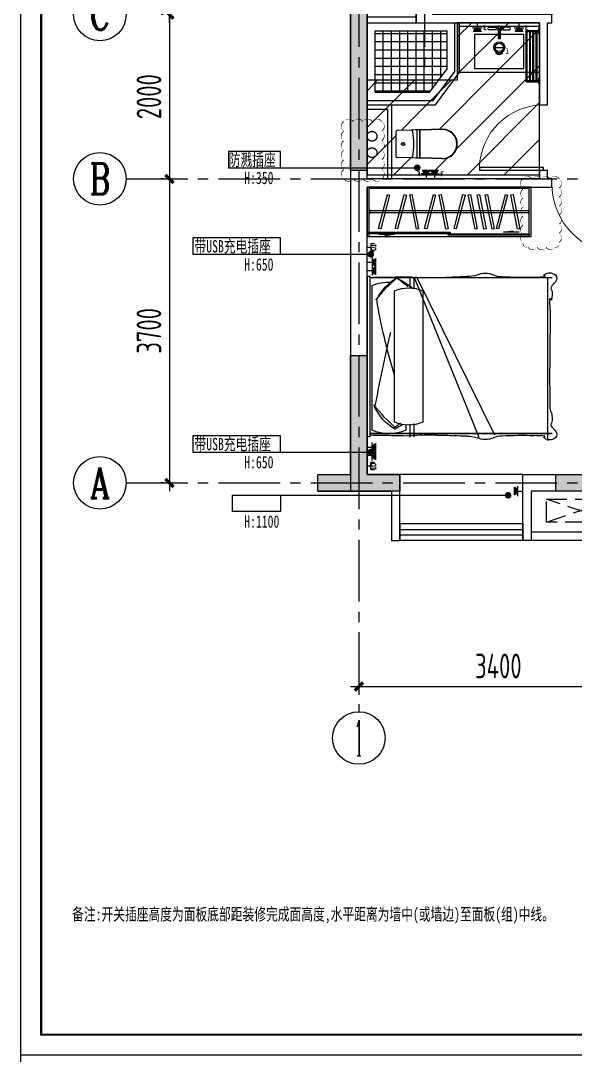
# Model space of a CAD drawing. Header units: millimetres. Extents: x -133666 to 228300, y -346623 to 180165.
# Drawn here: x 22354 to 29112, y -186999 to -174406 of the extents above; entities that cross this region are included whole.
import ezdxf
from ezdxf.enums import TextEntityAlignment as Align

# ---------------------------------------------------------------- set-up
doc = ezdxf.new("R2010")
doc.units = ezdxf.units.MM
doc.header["$LTSCALE"] = 1000
for name, pattern in [('CENTER', [50.8, 31.75, -6.35, 6.35, -6.35]), ('CENTER2', [1.125, 0.75, -0.125, 0.125, -0.125]), ('DASH', [0.35, 0.25, -0.1]), ('PS', [3200, 1500, -200, 1500])]:
    doc.linetypes.add(name, pattern=pattern)
doc.layers.get('0').update_dxf_attribs({"linetype": 'CONTINUOUS'})
doc.layers.get('Defpoints').update_dxf_attribs({"color": 6, "linetype": 'CONTINUOUS'})
for name, color, linetype in [('6#轴网(1-4)20181120$0$11 12 17 18 19 20 21 22-ZW$0$AXIS_轴号_A', 8, 'CONTINUOUS'), ('6#轴网(1-4)20181120$0$11 12 17 18 19 20 21 22-ZW$0$AXIS_轴文_A', 8, 'CONTINUOUS'), ('6#轴网(1-4)20181120$0$AXIS_TEXT', 8, 'CONTINUOUS'), ('A-area', 23, 'CONTINUOUS'), ('A-FUR', 8, 'CONTINUOUS'), ('A-Lvtry', 5, 'CONTINUOUS'), ('A-洞口', 105, 'CONTINUOUS'), ('A-烟气道', 105, 'CONTINUOUS'), ('A-看线', 105, 'CONTINUOUS'), ('A-空调室外机', 5, 'DASH'), ('A-降板区域', 251, 'CONTINUOUS'), ('AE-FLOR', 151, 'CONTINUOUS'), ('AXIS', 253, 'CENTER'), ('BORDER', 7, 'CONTINUOUS'), ('C-顶面灯具、灯带', 22, 'CONTINUOUS'), ('DIM', 3, 'CONTINUOUS'), ('M-机电点位(布局空间)', 7, 'CONTINUOUS'), ('P-Plumbing-fix(洁具)', 134, 'CONTINUOUS'), ('P-活动家具', 146, 'CONTINUOUS'), ('PS', 6, 'PS'), ('PUB_HATCH', 8, 'CONTINUOUS'), ('PUB_TEXT', 7, 'CONTINUOUS'), ('WALL', 2, 'CONTINUOUS'), ('WINDOW', 4, 'CONTINUOUS'), ('ZZ001-PC 轮廓', 30, 'CONTINUOUS'), ('剪力墙', 6, 'CONTINUOUS'), ('栏杆', 142, 'CONTINUOUS')]:
    doc.layers.add(name, color=color, linetype=linetype)
doc.layers.add('S-ANNO-REVS', color=1, linetype='CONTINUOUS', true_color=0xff0000, plot=False)
doc.styles.add('6#轴网(1-4)20181120$0$11 12 17 18 19 20 21 22-ZW$0$_TCH_AXIS', font='COMPLEX', dxfattribs={"bigfont": 'GBCBIG'})
doc.styles.add('6#轴网(1-4)20181120$0$COMPLEX', font='COMPLEX')
doc.styles.add('HZ', font='romans.shx', dxfattribs={"width": 0.9, "bigfont": 'bzhz.shx'})
doc.styles.add('WORD-2', font='simhei.ttf')
doc.styles.add('ZZ', font='tssdeng.shx', dxfattribs={"width": 0.7, "bigfont": 'tssdchn.shx'})
doc.styles.add('黑体', font='simhei.ttf')
doc.dimstyles.new('TSSD_100_100', dxfattribs={"dimtxt": 300, "dimasz": 100, "dimexe": 100, "dimexo": 250, "dimgap": 100, "dimtad": 1, "dimdec": 0, "dimzin": 0, "dimdsep": 46, "dimtxsty": 'ZZ', "dimblk": 'ARCHTICK', "dimcen": 0, "dimdle": 100, "dimclrd": 256, "dimclrt": 7, "dimadec": 0, "dimazin": 0, "dimtfac": 1, "dimtdec": 0, "dimtix": 1, "dimtmove": 2, "dimatfit": 3, "dimfxl": 0, "dimtolj": 1, "dimtzin": 0, "dimarcsym": 0})

# ---------------------------------------------------------------- blocks, each defined once
blk = doc.blocks.new('u5g')
at = {"color": 8, "linetype": 'DASH', "ltscale": 20}
for p, q in [((20, -300), (30, -300)), ((30, -300), (30, -350)), ((1695, -313), (30, -313)), ((1705, -300), (1695, -300)), ((1695, -300), (1695, -350)), ((20, -350), (30, -350)), ((1695, -338), (30, -338)), ((1705, -350), (1695, -350))]:
    blk.add_line(p, q, dxfattribs=at)
at = {"color": 8, "ltscale": 20}
for p, q in [((125, -623), (290, -623)), ((290, -623), (195, -642)), ((195, -642), (195, -623)), ((1435, -595), (1530, -576)), ((1600, -595), (1435, -595)), ((1530, -576), (1530, -595))]:
    blk.add_line(p, q, dxfattribs=at)
at = {"linetype": 'DASH', "ltscale": 20}
for points in [[(1725, 0), (0, 0), (0, -650), (1725, -650)], [(20, -595), (873, -595), (873, -615), (20, -615)], [(853, -615), (1705, -615), (1705, -635), (853, -635)]]:
    blk.add_lwpolyline(points, close=True, dxfattribs=at)
blk.add_lwpolyline([(1705, -650), (1705, -20), (20, -20), (20, -650)], dxfattribs=at)
at = {"color": 8, "linetype": 'DASH', "ltscale": 20}
for points in [[(121, -548), (214, -100), (237, -105), (144, -552)], [(297, -548), (391, -100), (414, -105), (320, -552)], [(519, -554), (448, -102), (471, -98), (542, -550)], [(605, -548), (698, -100), (721, -105), (628, -552)], [(828, -554), (757, -102), (780, -98), (851, -550)], [(914, -548), (1007, -100), (1030, -105), (937, -552)], [(1135, -554), (1064, -102), (1087, -98), (1158, -550)], [(1228, -554), (1157, -102), (1181, -98), (1251, -550)], [(1314, -554), (1243, -102), (1266, -98), (1337, -550)], [(1360, -548), (1454, -100), (1477, -105), (1383, -552)], [(1581, -554), (1510, -102), (1534, -98), (1604, -550)]]:
    blk.add_lwpolyline(points, close=True, dxfattribs=at)
blk = doc.blocks.new('床-次')
for p, q in [((-40, 738), (-2254, 738, 0)), ((-40, 738), (-2254, 738, 0)), ((-2200, 738, 0), (-2200, -1247, 0)), ((-608, 738), (-1552, -1178, 0)), ((-575, 738), (-1364, -1204, 0)), ((-571, 738), (-571, 606)), ((-520, 738), (-520, 615)), ((-63, -1122, 0), (-63, 641)), ((-40, -1196, 0), (-40, 750)), ((-40, 750), (0, 750)), ((0, 750), (0, -1196, 0)), ((-678, 577), (-678, -1024, 0)), ((-336, -1024, 0), (-336, 577)), ((-571, -1037, 0), (-571, -1204, 0)), ((-520, -1046, 0), (-520, -1204, 0)), ((-473, -1057, 0), (-473, -1122, 0)), ((-40, -1158, 0), (-2254, -1158, 0)), ((-40, -1161, 0), (-2254, -1161, 0)), ((0, -1196, 0), (-40, -1196, 0)), ((0, -1196, 0), (0, -1196, 0))]:
    blk.add_line(p, q)
for centre, radius, start, end in [((-2251, 726, 0), 61.8, 114.6552, 197.0582), ((-2225, 689, 0), 106, 45.7841, 118.7213), ((-2151, 749, 0), 16, 93.3957, 183.4418), ((-1636, 955), 209, 267.1562, 297.4576), ((-1447, 581), 210, 87.9632, 116.1276), ((-1431, 599), 192, 63.047, 92.6492), ((-1226, 1105), 355, 250.6064, 272.328), ((-2183, 764, 0), 138, 203.7061, 231.956), ((-2298, 610, 0), 53.6, 340.2311, 55.8644), ((-2166, -467, 0), 1215, 83.9678, 90.0408), ((-1899, 5580, 0), 4841, 268.3597, 272.9952), ((-1221, -1525), 2276, 85.9688, 89.7495), ((-909, 2045), 1309, 263.3302, 272.3581), ((-778, -774), 1513, 87.0776, 92.9224), ((-656, 1541), 806, 266.782, 275.5915), ((-481, 164), 584, 86.0367, 99.5331), ((-58, 47), 749, 113.8347, 131.4622), ((532, -530), 1549, 124.5749, 131.8881), ((-775, -20652), 21401, 88.4924, 89.1043), ((-1547, -637), 1811, 37.3131, 49.4206), ((-690, 186), 638, 26.4088, 59.0003), ((-268, 143), 539, 67.6212, 92.1024), ((-160, -2198), 2940, 87.6616, 91.0116), ((-2020, 531, 0), 236, 164.9987, 197.1808), ((-507, 162), 449, 67.6212, 112.3788), ((-2203, 452, 0), 43.4, 129.0734, 167.946), ((-3162, 430, 0), 934, 354.9526, 3.4165), ((-7155, 1654, 0), 7136, 342.8602, 350.4427), ((5543, 272, 0), 7776, 179.4426, 181.0757), ((-1420, 79, 0), 813, 176.6723, 181.7242), ((-34508, -459, 0), 32279, 359.3428, 0.9116), ((-27131, -6036, 0), 27529, 10.8714, 12.8171), ((-2529, -808, 0), 300, 341.3052, 356.0421), ((-1524, 287, 0), 1811, 309.9646, 322.6869), ((-667, -560, 0), 638, 300.9997, 333.5912), ((-2020, -974, 0), 236, 162.8192, 195.0013), ((-2183, -1207, 0), 138, 128.044, 156.2939), ((-2298, -1053, 0), 53.6, 304.1356, 19.7689), ((-507, -609, 0), 449, 247.6212, 292.3788), ((-268, -623, 0), 539, 247.6212, 292.3788), ((-35, -421, 0), 749, 237.4638, 246.1653), ((555, 180, 0), 1549, 231.6372, 235.4251), ((-2251, -1169, 0), 61.8, 162.9418, 245.3448), ((-2225, -1132, 0), 106, 241.2787, 314.2159), ((-2166, 24, 0), 1215, 269.9592, 276.0322), ((-2151, -1192, 0), 16, 176.5582, 266.6043), ((-1899, -6023, 0), 4841, 87.0048, 91.6403), ((-1636, -1398, 0), 209, 62.5424, 92.8438), ((-1447, -1024, 0), 210, 243.8724, 272.0368), ((-1431, -1042, 0), 192, 267.3508, 296.953), ((-1226, -1548, 0), 355, 87.672, 109.3936), ((-1221, 1082, 0), 2276, 270.2505, 274.0312), ((-909, -2488, 0), 1309, 87.6419, 96.6698), ((-778, 331, 0), 1513, 267.0776, 272.9224), ((-656, -1984, 0), 806, 84.4085, 93.218), ((-481, -607, 0), 584, 260.4669, 273.9633), ((-775, 20209, 0), 21401, 270.8957, 271.5076), ((-160, 1755, 0), 2940, 268.9884, 272.3384)]:
    blk.add_arc(centre, radius, start, end)
blk = doc.blocks.new('6#轴网(1-4)20181120$0$_AXISO')
at = {"color": 8}
blk.add_circle((0, 0), 0.5, dxfattribs=at)
at = {"layer": '6#轴网(1-4)20181120$0$AXIS_TEXT', "color": 8, "style": '6#轴网(1-4)20181120$0$COMPLEX', "width": 1.041667}
blk.add_attdef('A', text='', height=0.56, dxfattribs=at).set_placement((-0.25, -0.28), (0.25, -0.28), align=Align.FIT)
blk = doc.blocks.new('_ArchTick')
at = {"color": 0, "linetype": 'ByBlock', "const_width": 0.4}
blk.add_lwpolyline([(-0.5, -0.5), (0.5, 0.5)], dxfattribs=at)
blk = doc.blocks.new('*D353')
at = {"layer": 'Defpoints', "color": 0}
for p in [(-2307, 8900), (-2135, 8900), (-2135, 5800)]:
    blk.add_point(p, dxfattribs=at)
at = {"layer": 'DIM', "lineweight": -2}
blk.add_line((-2307, 5700), (-2307, 9000), dxfattribs=at)
at = {"layer": 'DIM', "color": 0, "lineweight": -2}
for p, q in [((-2385, 8900), (-2407, 8900)), ((-2385, 5800), (-2407, 5800))]:
    blk.add_line(p, q, dxfattribs=at)
at = {"layer": 'DIM', "lineweight": -2, "xscale": 100, "yscale": 100, "zscale": 100}
for p, rotation in [((-2307, 8900), 90), ((-2307, 5800), 270)]:
    blk.add_blockref('_ArchTick', p, dxfattribs=dict(at, rotation=rotation))
at = {"layer": 'DIM', "color": 7, "insert": (-2557, 7350), "char_height": 300, "attachment_point": 5, "rotation": 90, "style": 'ZZ'}
blk.add_mtext('\\A1;3100', dxfattribs=at)
blk = doc.blocks.new('*D354')
at = {"layer": 'Defpoints', "color": 0}
for p in [(3400, -1600), (0, -1725), (3400, -2379)]:
    blk.add_point(p, dxfattribs=at)
at = {"layer": 'DIM', "color": 0, "lineweight": -2}
for p, q in [((3400, -1850), (3400, -2479)), ((0, -1975), (0, -2479))]:
    blk.add_line(p, q, dxfattribs=at)
at = {"layer": 'DIM', "lineweight": -2}
blk.add_line((-100, -2379), (3500, -2379), dxfattribs=at)
at = {"layer": 'DIM', "lineweight": -2, "xscale": 100, "yscale": 100, "zscale": 100, "rotation": 180}
blk.add_blockref('_ArchTick', (0, -2379), dxfattribs=at)
at = {"layer": 'DIM', "lineweight": -2, "xscale": 100, "yscale": 100, "zscale": 100}
blk.add_blockref('_ArchTick', (3400, -2379), dxfattribs=at)
at = {"layer": 'DIM', "color": 7, "insert": (1700, -2129), "char_height": 300, "attachment_point": 5, "style": 'ZZ'}
blk.add_mtext('\\A1;3400', dxfattribs=at)
blk = doc.blocks.new('*D356')
at = {"layer": 'Defpoints', "color": 0}
for p in [(-2135, 5800), (-2307, 3800), (-2135, 3800)]:
    blk.add_point(p, dxfattribs=at)
at = {"layer": 'DIM', "color": 0, "lineweight": -2}
for p, q in [((-2385, 5800), (-2407, 5800)), ((-2385, 3800), (-2407, 3800))]:
    blk.add_line(p, q, dxfattribs=at)
at = {"layer": 'DIM', "lineweight": -2}
blk.add_line((-2307, 5900), (-2307, 3700), dxfattribs=at)
at = {"layer": 'DIM', "lineweight": -2, "xscale": 100, "yscale": 100, "zscale": 100}
for p, rotation in [((-2307, 5800), 90), ((-2307, 3800), 270)]:
    blk.add_blockref('_ArchTick', p, dxfattribs=dict(at, rotation=rotation))
at = {"layer": 'DIM', "color": 7, "insert": (-2557, 4800), "char_height": 300, "attachment_point": 5, "rotation": 90, "style": 'ZZ'}
blk.add_mtext('\\A1;2000', dxfattribs=at)
blk = doc.blocks.new('*D357')
at = {"layer": 'Defpoints', "color": 0}
for p in [(-2135, 3800), (-2307, 100), (-2135, 100)]:
    blk.add_point(p, dxfattribs=at)
at = {"layer": 'DIM', "color": 0, "lineweight": -2}
for p, q in [((-2385, 3800), (-2407, 3800)), ((-2385, 100), (-2407, 100))]:
    blk.add_line(p, q, dxfattribs=at)
at = {"layer": 'DIM', "lineweight": -2}
blk.add_line((-2307, 3900), (-2307, 0), dxfattribs=at)
at = {"layer": 'DIM', "lineweight": -2, "xscale": 100, "yscale": 100, "zscale": 100}
for p, rotation in [((-2307, 3800), 90), ((-2307, 100), 270)]:
    blk.add_blockref('_ArchTick', p, dxfattribs=dict(at, rotation=rotation))
at = {"layer": 'DIM', "color": 7, "insert": (-2557, 1950), "char_height": 300, "attachment_point": 5, "rotation": 90, "style": 'ZZ'}
blk.add_mtext('\\A1;3700', dxfattribs=at)
blk = doc.blocks.new('ktswaj')
at = {"linetype": 'DASH'}
blk.add_lwpolyline([(15990, 179083), (15990, 178253), (16268, 178253), (16268, 179083)], close=True, dxfattribs=at)
for points in [[(15990, 179083), (16268, 178253)], [(15990, 178253), (16268, 179083)]]:
    blk.add_lwpolyline(points, dxfattribs=at)
blk = doc.blocks.new('A3ktsjw')
at = {"layer": '栏杆'}
for points in [[(-26114, 169535), (-26114, 170135), (-24864, 170135), (-24864, 169535)], [(-26014, 169535), (-26014, 170035), (-24964, 170035), (-24964, 169535)]]:
    blk.add_lwpolyline(points, dxfattribs=at)
at = {"layer": 'A-空调室外机', "extrusion": (0, 0, -1), "zscale": -1, "rotation": 90}
blk.add_blockref('ktswaj', (204157, 153656), dxfattribs=at)
blk = doc.blocks.new('$DorLib2D$00000131')
at = {"color": 0, "linetype": 'Continuous'}
for p, q in [((0.15, 0.125), (0.2319, 0.1973)), ((0.2319, 0.1973), (0.2319, 0.125)), ((-0.5, 0.125), (-0.5, 0)), ((0.0192, 0.125), (-0.5, 0.125)), ((0.0192, 0), (0.0192, 0.125)), ((0.35, 0.125), (0.15, 0.125)), ((-0.5, 0), (0.0192, 0)), ((-0.024, 0), (0.5, 0)), ((-0.024, -0.125), (-0.024, 0)), ((0.5, 0), (0.5, -0.125)), ((-0.35, -0.125), (-0.15, -0.125)), ((-0.2319, -0.1973), (-0.2319, -0.125)), ((-0.15, -0.125), (-0.2319, -0.1973)), ((0.5, -0.125), (-0.024, -0.125))]:
    blk.add_line(p, q, dxfattribs=at)
blk = doc.blocks.new('$TCHSYS$WIN2D')
for p, q in [((-0.5, 0.5), (0.5, 0.5)), ((-0.5, 0.5), (-0.5, -0.5)), ((0.5, 0.5), (0.5, -0.5)), ((0.5, 0.1667), (-0.5, 0.1667)), ((0.5, -0.1667), (-0.5, -0.1667)), ((-0.5, -0.5), (0.5, -0.5))]:
    blk.add_line(p, q)
blk = doc.blocks.new('$DorLib2D$00000001')
for p, q in [((0.45, 0.975), (0.5, 0.975)), ((0.45, 0), (0.45, 0.975)), ((0.5, 0), (0.5, 0.975)), ((0.5, 0), (0.45, 0))]:
    blk.add_line(p, q)
at = {"lineweight": 13}
blk.add_arc((0.475, 0), 0.975, 91.4693, 180, dxfattribs=at)
blk = doc.blocks.new('A$C2EEA3612')
at = {"linetype": 'Continuous'}
for p, q in [((-180, 570), (-173, 300)), ((-175, 570), (-168, 300)), ((175, 570), (168, 300)), ((180, 570), (173, 300)), ((-173, 300), (-171, 240)), ((-172, 255), (172, 255)), ((-163, 295), (163, 295)), ((-163, 290), (163, 290)), ((173, 300), (171, 240)), ((-171, 240), (-169, 187)), ((-169, 187), (-166, 19)), ((169, 187), (166, 19)), ((171, 240), (169, 187)), ((-146, 0), (146, 0))]:
    blk.add_line(p, q, dxfattribs=at)
for radius in [20, 15]:
    blk.add_circle((0, 90), radius, dxfattribs=at)
for centre, radius, start, end in [((0, 570), 180, 0, 180), ((0, 570), 175, 0, 180), ((-163, 300), 10, 181.7534, 270), ((-163, 300), 5, 181.7534, 270), ((163, 300), 5, 270, 358.2466), ((163, 300), 10, 270, 358.2466), ((-149, 187), 20, 99.8557, 181.7534), ((0, -673), 893, 80.1443, 99.8557), ((149, 187), 20, 358.2466, 80.1443), ((-146, 20), 20, 181.7534, 270), ((146, 20), 20, 270, 358.2466)]:
    blk.add_arc(centre, radius, start, end, dxfattribs=at)
blk = doc.blocks.new('g3wr')
at = {"color": 251}
blk.add_wipeout([(92376, 176270), (92376, 176416), (92376, 176562), (92382, 176575), (92396, 176582), (92459, 176583), (92576, 176581), (92666, 176589), (92736, 176588), (92946, 176596), (92946, 176591), (93057, 176558), (93057, 176558), (93126, 176416), (93076, 176298), (92946, 176236), (92831, 176244), (92676, 176243), (92576, 176251), (92396, 176250)], dxfattribs=at)
at = {"xscale": -1, "rotation": 270}
blk.add_blockref('A$C2EEA3612', (92376, 176416), dxfattribs=at)
blk = doc.blocks.new('dfdffh')
at = {"layer": 'P-活动家具'}
for p, q in [((106548, -73807), (106398, -73807)), ((106398, -73807), (106398, -73822)), ((106548, -73822), (106398, -73822)), ((106417, -74417), (106417, -73822)), ((106427, -74417), (106427, -73822)), ((106456, -74417), (106456, -73822)), ((106466, -74417), (106466, -73822)), ((106496, -74417), (106496, -73822)), ((106506, -74417), (106506, -73822)), ((106538, -74417), (106538, -73822)), ((106548, -74432), (106548, -73807)), ((106548, -74417), (106398, -74417)), ((106398, -74417), (106398, -74432)), ((106548, -74432), (106398, -74432))]:
    blk.add_line(p, q, dxfattribs=at)
for points in [[(106398, -73784), (106398, -73844), (106388, -73844), (106388, -73784)], [(106398, -74394), (106398, -74454), (106388, -74454), (106388, -74394)]]:
    blk.add_lwpolyline(points, close=True, dxfattribs=at)
blk = doc.blocks.new('B20190310213323')
at = {"layer": 'PUB_HATCH'}
for points in [[(800, 9200), (1400, 9200), (1400, 8800), (800, 8800)], [(4000, 5900), (3600, 5900), (3600, 8800), (4150, 8800), (4150, 9000), (3400, 9000), (3400, 5700), (3600, 5700), (4000, 5700)], [(6800, 9000), (7000, 9000), (7000, 7000), (6800, 7000), (6800, 8800)], [(0, 5900), (200, 5900), (200, 3900), (0, 3900), (0, 5700)], [(-400, 0), (-400, 200), (0, 200), (0, 1650), (200, 1650), (200, 200), (600, 200), (600, 0)], [(3400, 200), (3400, 1650), (3600, 1650), (3600, 0), (2500, 0), (2500, 200)], [(6600, 0), (6600, 200), (6800, 200), (6800, 1650), (7000, 1650), (7000, 200), (7200, 200), (7200, 0)]]:
    blk.add_hatch(color=256, dxfattribs=at).paths.add_polyline_path(points)
at = {"layer": 'PUB_TEXT'}
h = blk.add_hatch(dxfattribs=at)
h.set_pattern_fill('_USER', color=250, scale=100, double=1, pattern_type=0)
h.set_pattern_definition([(0, (1171.45, 5138.84), (0, 100), []), (90, (1171.45, 5138.84), (-100, 6e-15), [])])
h.paths.add_polyline_path([(1171, 5600), (1171, 5139), (957, 4852), (300, 4852), (300, 5600)])
at = {"layer": 'A-Lvtry', "ltscale": 3}
blk.add_line((4200, 6600), (3600, 6600), dxfattribs=at)
for points in [[(5300, 8200), (4200, 8200), (4200, 6600), (4200, 6600)], [(200, 4702), (1036, 4702), (1321, 5092), (1321, 5700)], [(200, 4752), (1007, 4752), (1271, 5106), (1271, 5700)]]:
    blk.add_lwpolyline(points, dxfattribs=at)
at = {"layer": 'A-洞口'}
blk.add_lwpolyline([(3200, 0), (3200, -500), (3400, -500), (3400, 0)], close=True, dxfattribs=at)
blk.add_lwpolyline([(3400, 0), (3257, -66), (3200, -500)], dxfattribs=at)
at = {"layer": 'A-烟气道'}
for points in [[(3600, 8800), (3980, 8800), (3980, 8320), (3600, 8320)], [(3615, 8785), (3965, 8785), (3965, 8335), (3615, 8335)]]:
    blk.add_lwpolyline(points, close=True, dxfattribs=at)
blk.add_lwpolyline([(3615, 8335), (3698, 8708), (3965, 8785)], dxfattribs=at)
at = {"layer": 'A-看线'}
blk.add_lwpolyline([(2100, 200), (600, 200)], dxfattribs=at)
at = {"layer": 'AE-FLOR'}
for points in [[(3400, -600), (3400, -1300)], [(3500, -1300), (3500, -600)], [(6500, -1400), (4200, -1400)], [(6500, -1600), (4200, -1600)]]:
    blk.add_lwpolyline(points, dxfattribs=at)
at = {"layer": 'PUB_TEXT', "color": 250}
blk.add_lwpolyline([(1171, 5600), (1171, 5139), (957, 4852), (300, 4852), (300, 5600)], close=True, dxfattribs=at)
at = {"layer": 'WALL'}
for p, q in [((5700, 8800), (6700, 8800)), ((3530, 2850), (3530, 1650)), ((3600, 2850), (3600, 1650))]:
    blk.add_line(p, q, dxfattribs=at)
for points in [[(1000, 5800), (1000, 8800), (1500, 8800), (1500, 9000), (800, 9000), (800, 5700), (2300, 5700), (2300, 4700), (2400, 4700), (2400, 5700), (2450, 5700), (2450, 5800)], [(5700, 8800), (5700, 9000), (5050, 9000), (5050, 9000), (5050, 8800)], [(7000, 100), (7000, 9000), (6700, 9000), (6700, 8800), (6800, 8800), (6800, 200), (6100, 200), (6100, 0), (6800, 0), (6800, -1400), (6500, -1400), (6500, -1600), (7000, -1600)], [(5300, 8800), (5400, 8800), (5400, 7600), (5300, 7600)], [(3500, -1400), (3500, -1300), (3400, -1300), (3400, -1600), (4200, -1600), (4200, -1400)]]:
    blk.add_lwpolyline(points, close=True, dxfattribs=at)
for points in [[(3600, 5800), (3600, 8800), (4150, 8800), (4150, 9000), (3500, 9000), (3000, 9000), (3000, 8800), (3400, 8800), (3400, 5800), (3350, 5800), (3350, 5700), (3500, 5700)], [(3980, 8320), (4280, 8320), (4280, 8800)], [(3980, 8370), (4230, 8370), (4230, 8800)], [(600, -400), (600, 200), (200, 200), (200, 3700), (2450, 3700), (2450, 3800), (2400, 3800), (2400, 3900), (2300, 3900), (2300, 3800), (200, 3800), (200, 6500), (0, 6500), (0, 0), (500, 0), (500, -600), (600, -600), (600, -400)], [(200, 4700), (500, 4700), (500, 3800)], [(200, 4650), (450, 4650), (450, 3800)], [(3400, 2850), (3400, 3700), (3350, 3700), (3350, 3800), (3600, 3800), (3600, 2850)], [(3530, 2850), (3400, 2850), (3400, 2850)], [(3600, 1650), (3600, 200), (4000, 200), (4000, 0), (3500, 0), (3500, -600), (3400, -600), (3400, 0), (2200, 0), (2200, -600), (2100, -600), (2100, -400), (2100, 200), (3400, 200), (3400, 1650)], [(3400, 1650), (3530, 1650)]]:
    blk.add_lwpolyline(points, dxfattribs=at)
at = {"layer": 'WALL', "elevation": 0}
blk.add_lwpolyline([(5200, 5900), (5400, 5900), (5400, 5700), (5200, 5700)], close=True, dxfattribs=at)
at = {"layer": 'WINDOW'}
for p, q in [((6700, 9000, 0), (5700, 9000, 0)), ((6100, 0), (4000, 0))]:
    blk.add_line(p, q, dxfattribs=at)
blk.add_lwpolyline([(4000, 5833), (5200, 5833), (5200, 5767), (4000, 5767)], close=True, dxfattribs=at)
at = {"layer": '剪力墙', "elevation": 0}
for points in [[(800, 9200), (1400, 9200), (1400, 8800), (800, 8800)], [(4000, 5900), (3600, 5900), (3600, 8800), (4150, 8800), (4150, 9000), (3400, 9000), (3400, 5700), (3600, 5700), (4000, 5700)], [(6800, 9000), (7000, 9000), (7000, 7000), (6800, 7000), (6800, 8800)], [(0, 5900), (200, 5900), (200, 3900), (0, 3900), (0, 5700)], [(3400, 200), (3400, 1650), (3600, 1650), (3600, 0), (2500, 0), (2500, 200)]]:
    blk.add_lwpolyline(points, close=True, dxfattribs=at)
for points in [[(1000, 8800), (1000, 8800)], [(6800, 8800), (6800, 8800)], [(0, 5700), (0, 5700)], [(-400, 0), (-400, 200), (0, 200), (0, 1650), (200, 1650), (200, 200), (600, 200), (600, 0), (-400, 0), (200, 0)], [(6600, 0), (6600, 200), (6800, 200), (6800, 1650), (7000, 1650), (7000, 200), (7200, 200), (7200, 0), (6600, 0), (7000, 0)], [(3600, 200), (3600, 200)]]:
    blk.add_lwpolyline(points, dxfattribs=at)
at = {"layer": '栏杆'}
for points in [[(3400, -500), (2200, -500)], [(3400, -600), (2200, -600)]]:
    blk.add_lwpolyline(points, dxfattribs=at)
at = {"xscale": -1}
blk.add_blockref('dfdffh', (108688, 79414), dxfattribs=at)
at = {"layer": 'A-area'}
blk.add_blockref('A3ktsjw', (29014, -160535), dxfattribs=at)
at = {"layer": 'A-空调室外机', "extrusion": (0, 0, -1), "zscale": -1, "rotation": 90}
blk.add_blockref('ktswaj', (175868, -16368), dxfattribs=at)
at = {"layer": 'WINDOW'}
for name, p, xscale, yscale, zscale, rotation in [('$TCHSYS$WIN2D', (2250, 8900), 1500, 200, 1500, 180), ('$TCHSYS$WIN2D', (4600, 8900), 900, 200, 900, 180), ('$DorLib2D$00000001', (6200, 8900), -1000, 1000, -1000, 180), ('$TCHSYS$WIN2D', (500, 5800), -600, 200, -600, 180), ('$DorLib2D$00000001', (2350, 4300), -800, 800, 800, 90), ('$DorLib2D$00000001', (2900, 3750), -900, 900, -900, 180)]:
    blk.add_blockref(name, p, dxfattribs=dict(at, xscale=xscale, yscale=yscale, zscale=zscale, rotation=rotation))
for name, p, xscale, yscale, zscale in [('$DorLib2D$00000001', (2900, 5750), 900, 900, -900), ('$DorLib2D$00000131', (5050, 100), -2100, 200, 2100), ('$TCHSYS$WIN2D', (1350, -500), -1500, 200, 1500)]:
    blk.add_blockref(name, p, dxfattribs=dict(at, xscale=xscale, yscale=yscale, zscale=zscale))
at = {"layer": 'A-Lvtry', "ltscale": 3, "extrusion": (0, 0, -1), "zscale": -1, "rotation": 180}
blk.add_blockref('g3wr', (91826, 180640), dxfattribs=at)
blk = doc.blocks.new('A$C775F19E5')
at = {"layer": 'P-Plumbing-fix(洁具)', "color": 134}
for p, q in [((-1089, 600), (-1089, 0)), ((-1089, 600), (-111, 600)), ((-111, 0), (-111, 600)), ((-1089, 0), (-111, 0))]:
    blk.add_line(p, q, dxfattribs=at)
at = {"layer": 'P-Plumbing-fix(洁具)', "color": 251}
for p, q in [((-1089, 560), (-111, 560)), ((-723, 545, 16), (-648, 545, 16)), ((-648, 512, 16), (-723, 512, 16)), ((-613, 534, 16), (-613, 425, 16)), ((-613, 534, 16), (-588, 534, 16)), ((-610, 534, 16), (-610, 509, 16)), ((-610, 509, 16), (-610, 425, 16)), ((-600, 534, 16), (-600, 425, 16)), ((-600, 524, 16), (-600, 425, 16)), ((-590, 534, 16), (-590, 404, 16)), ((-588, 534, 16), (-588, 425, 16)), ((-477, 545, 16), (-552, 545, 16)), ((-552, 512, 16), (-477, 512, 16)), ((-588, 425, 16), (-613, 425, 16)), ((-613, 424, 16), (-613, 404, 16)), ((-588, 424, 16), (-613, 424, 16)), ((-588, 404, 16), (-613, 404, 16)), ((-612, 425, 16), (-612, 424, 16)), ((-610, 424, 16), (-610, 404, 16)), ((-600, 424, 16), (-600, 404, 16)), ((-600, 424, 16), (-600, 404, 16)), ((-590, 424, 16), (-590, 404, 16)), ((-589, 425, 16), (-589, 424, 16)), ((-588, 424, 16), (-588, 404, 16))]:
    blk.add_line(p, q, dxfattribs=at)
at = {"layer": 'P-Plumbing-fix(洁具)', "color": 134}
blk.add_lwpolyline([(-613, 455), (-900, 455), (-900, 45), (-300, 45), (-300, 455), (-588, 455)], dxfattribs=at)
at = {"layer": 'P-Plumbing-fix(洁具)', "color": 251}
for radius in [40, 40, 22.5]:
    blk.add_circle((-600, 250), radius, dxfattribs=at)
for centre, radius, start, end in [((-723, 528, 16), 16.2, 90, 270), ((-648, 528, 16), 16.2, 270, 90), ((-600, 533, 13), 26, 292.6199, 247.3801), ((-600, 533, 13), 24.5, 295.3194, 245.9254), ((-600, 533, 13), 23.7, 295.3194, 245.9254), ((-552, 528, 16), 16.2, 90, 270), ((-477, 528, 16), 16.2, 270, 90)]:
    blk.add_arc(centre, radius, start, end, dxfattribs=at)
blk = doc.blocks.new('B20190319225928')
at = {"layer": 'BORDER'}
blk.add_lwpolyline([(0, 0), (0, 29700), (42000, 29700), (42000, 0)], close=True, dxfattribs=at)
at = {"layer": 'BORDER', "const_width": 50}
blk.add_lwpolyline([(2500, 500), (2500, 29200), (41500, 29200), (41500, 500)], close=True, dxfattribs=at)
blk = doc.blocks.new('防水筒灯')
at = {"color": 250}
blk.add_wipeout([(42, -43), (45, -40), (47, -37), (49, -34), (51, -31), (53, -28), (55, -24), (56, -21), (58, -17), (58, -13), (59, -10), (60, -6), (60, -2), (60, 1), (60, 5), (59, 9), (59, 13), (58, 16), (57, 20), (55, 23), (54, 27), (52, 30), (50, 33), (48, 36), (45, 39), (43, 42), (40, 45), (37, 47), (34, 49), (31, 51), (28, 53), (24, 55), (21, 56), (17, 58), (13, 58), (10, 59), (6, 60), (2, 60), (-1, 60), (-5, 60), (-9, 59), (-13, 59), (-16, 58), (-20, 57), (-23, 55), (-27, 54), (-30, 52), (-33, 50), (-36, 48), (-39, 45), (-42, 43), (-45, 40), (-47, 37), (-49, 34), (-51, 31), (-53, 28), (-55, 24), (-56, 21), (-58, 17), (-58, 13), (-59, 10), (-60, 6), (-60, 2), (-60, -1), (-60, -5), (-59, -9), (-59, -13), (-58, -16), (-57, -20), (-55, -23), (-54, -27), (-52, -30), (-50, -33), (-48, -36), (-45, -39), (-43, -42), (-40, -45), (-37, -47), (-34, -49), (-31, -51), (-28, -53), (-24, -55), (-21, -56), (-17, -58), (-13, -58), (-10, -59), (-6, -60), (-2, -60), (1, -60), (5, -60), (9, -59), (13, -59), (16, -58), (20, -57), (23, -55), (27, -54), (30, -52), (33, -50), (36, -48), (39, -45)], dxfattribs=at)
at = {"color": 251}
blk.add_line((-44, 0), (48, 0), dxfattribs=at)
blk.add_circle((2, 0), 60.3)
blk.add_circle((2, 0), 46.3, dxfattribs=at)
at = {"style": 'WORD-2'}
blk.add_attdef('1', (66, -68), '', height=60, dxfattribs=at)
blk = doc.blocks.new('墙面安装电脑信息插座')
at = {"linetype": 'Continuous'}
for p, q in [((-40, 80), (-40, 40)), ((-40, 40), (40, 40)), ((0, 40), (0, 0)), ((40, 80), (40, 40))]:
    blk.add_line(p, q, dxfattribs=at)
at = {"style": 'HZ', "width": 0.8}
blk.add_text('TO', height=50, dxfattribs=at).set_placement((0, 70), align=Align.MIDDLE)
blk = doc.blocks.new('二极 三极单相插座  暗装')
for p, q in [((-54, 55), (54, 55)), ((0, 55), (0, 0))]:
    blk.add_line(p, q)
at = {"const_width": 47.2}
blk.add_lwpolyline([(24, 101, -0.414214), (0, 78, -0.414214), (-24, 101, -0.414214)], format="xyb", dxfattribs=at)
blk = doc.blocks.new('墙面防潮插座 暗装')
for p, q in [((-54, 55), (54, 55)), ((0, 55), (0, 0))]:
    blk.add_line(p, q)
at = {"const_width": 47.2}
blk.add_lwpolyline([(24, 101, -0.414214), (0, 78, -0.414214), (-24, 101, -0.414214)], format="xyb", dxfattribs=at)
at = {"style": 'HZ', "width": 0.9}
blk.add_text('F', height=50, dxfattribs=at).set_placement((83, 53), align=Align.MIDDLE)
blk = doc.blocks.new('B20190222125856')
at = {"layer": 'AXIS', "linetype": 'CENTER2'}
for p, q in [((0, 11781), (0, -2685.7)), ((800, 11781), (800, 5144.8)), ((-2834.7, 3800), (9118.1, 3800)), ((-2834.7, 100), (9118.1, 100))]:
    blk.add_line(p, q, dxfattribs=at)
at = {"layer": '6#轴网(1-4)20181120$0$11 12 17 18 19 20 21 22-ZW$0$AXIS_轴号_A', "color": 6}
ref = blk.add_blockref('6#轴网(1-4)20181120$0$_AXISO', (-3154.7, 5800), dxfattribs=dict(at, xscale=640, yscale=640, zscale=640))
ref.add_attrib('A', 'C', dxfattribs={"layer": '6#轴网(1-4)20181120$0$11 12 17 18 19 20 21 22-ZW$0$AXIS_轴文_A', "height": 372.8, "style": '6#轴网(1-4)20181120$0$11 12 17 18 19 20 21 22-ZW$0$_TCH_AXIS', "width": 0.933333}).set_placement((-3278.9, 5613.6), (-3030.4, 5613.6), align=Align.FIT)
ref = blk.add_blockref('6#轴网(1-4)20181120$0$_AXISO', (-3154.7, 3800), dxfattribs=dict(at, xscale=640, yscale=640, zscale=640))
ref.add_attrib('A', 'B', dxfattribs={"layer": '6#轴网(1-4)20181120$0$11 12 17 18 19 20 21 22-ZW$0$AXIS_轴文_A', "height": 372.8, "style": '6#轴网(1-4)20181120$0$11 12 17 18 19 20 21 22-ZW$0$_TCH_AXIS', "width": 0.823529}).set_placement((-3278.9, 3613.6), (-3030.4, 3613.6), align=Align.FIT)
ref = blk.add_blockref('6#轴网(1-4)20181120$0$_AXISO', (-3154.7, 100), dxfattribs=dict(at, xscale=640, yscale=640, zscale=640))
ref.add_attrib('A', 'A', dxfattribs={"layer": '6#轴网(1-4)20181120$0$11 12 17 18 19 20 21 22-ZW$0$AXIS_轴文_A', "height": 372.8, "style": '6#轴网(1-4)20181120$0$11 12 17 18 19 20 21 22-ZW$0$_TCH_AXIS', "width": 0.777778}).set_placement((-3278.9, -86.4), (-3030.4, -86.4), align=Align.FIT)
at = {"layer": '6#轴网(1-4)20181120$0$11 12 17 18 19 20 21 22-ZW$0$AXIS_轴号_A'}
ref = blk.add_blockref('6#轴网(1-4)20181120$0$_AXISO', (0, -3005.7), dxfattribs=dict(at, xscale=640, yscale=640, zscale=640))
ref.add_attrib('A', '1', dxfattribs={"layer": '6#轴网(1-4)20181120$0$11 12 17 18 19 20 21 22-ZW$0$AXIS_轴文_A', "height": 435.8, "style": '6#轴网(1-4)20181120$0$11 12 17 18 19 20 21 22-ZW$0$_TCH_AXIS', "width": 0.555556}).set_placement((-51.9, -3223.6), (51.9, -3223.6), align=Align.FIT)
at = {"layer": 'DIM'}
for base, p1, p2, picture, middle in [((-2307.2, 8900), (-2134.7, 5800), (-2134.7, 8900), '*D353', (-2557.2, 7350)), ((-2307.2, 3800), (-2134.7, 5800), (-2134.7, 3800), '*D356', (-2557.2, 4800)), ((-2307.2, 100), (-2134.7, 3800), (-2134.7, 100), '*D357', (-2557.2, 1950))]:
    dim = blk.add_linear_dim(base=base, p1=p1, p2=p2, angle=90, dimstyle='TSSD_100_100', dxfattribs=at)
    dim.commit()
    dim.dimension.update_dxf_attribs({"geometry": picture, "text_midpoint": middle})
dim = blk.add_linear_dim(base=(3400, -2379.1), p1=(0, -1724.9), p2=(3400, -1600), dimstyle='TSSD_100_100', dxfattribs=at)
dim.commit()
dim.dimension.update_dxf_attribs({"geometry": '*D354', "text_midpoint": (1700, -2129.1)})

msp = doc.modelspace()

# ---------------------------------------------------------------- hatches: boundary and pattern name
at = {"layer": 'A-降板区域'}
h = msp.add_hatch(dxfattribs=at)
h.set_pattern_fill('ANSI31', color=256, scale=100, style=0)
h.set_pattern_definition([(45, (0, -111581.3), (-224.5064, 224.5064), [])])
h.paths.add_polyline_path([(28674, -174431.2), (27674, -174431.2), (27674, -175131.2), (26574, -175131.2), (26574, -176281.2), (28674, -176281.2)])

# ---------------------------------------------------------------- linework, layer by layer
at = {"layer": 'PS', "ltscale": 0.5}
for centre in [(26634, -175812.8), (26634, -176012.8)]:
    msp.add_circle(centre, 60, dxfattribs=at)
at = {"layer": 'PUB_TEXT'}
for points in [[(25518.6, -176196.3), (25518.6, -175997.5), (24884.9, -175997.5), (24884.9, -176196.3)], [(25518.6, -177249.5), (25518.6, -177050.6), (24450.3, -177050.6), (24450.3, -177249.5)], [(25518.6, -179656.5), (25518.6, -179457.6), (24450.3, -179457.6), (24450.3, -179656.5)], [(25518.6, -180182.8), (25518.6, -180381.6), (24935.9, -180381.6), (24935.9, -180182.8)]]:
    msp.add_lwpolyline(points, close=True, dxfattribs=at)
at = {"layer": 'ZZ001-PC 轮廓'}
msp.add_xline((22353.8, -133793.6), (0, 1), dxfattribs=at)

# ---------------------------------------------------------------- block references
at = {"layer": 'A-FUR', "xscale": 1.159400000236928, "yscale": 0.9231000000145286}
msp.add_blockref('u5g', (26574, -176431.2), dxfattribs=at)
at = {"layer": 'A-FUR', "extrusion": (-1.25171e-07, 4.56361e-07, -1), "zscale": -1.000000000000007}
msp.add_blockref('床-次', (-26574, -178270.2, -0.2), dxfattribs=at)
at = {"layer": 'DIM'}
msp.add_blockref('B20190222125856', (26474, -180131.2), dxfattribs=at)

# ---------------------------------------------------------------- texts
at = {"layer": 'PUB_TEXT', "style": '黑体', "width": 0.7}
for s, p in [('防溅插座', (24888, -176173.6)), ('H:350', (25077.3, -176394.3)), ('带USB充电插座', (24471.5, -177226.8)), ('H:650', (25077.3, -177447.4)), ('带USB充电插座', (24471.5, -179633.7)), ('H:650', (25077.3, -179854.4)), ('H:1100', (25077.3, -180577.1)), ('备注:开关插座高度为面板底部距装修完成面高度,水平距离为墙中(或墙边)至面板(组)中线。', (22980.2, -185355.9))]:
    msp.add_text(s, height=150, dxfattribs=at).set_placement(p)

# ---------------------------------------------------------------- next in the draw order: block references
at = {"layer": 'WALL'}
msp.add_blockref('B20190310213323', (26374, -180131.2), dxfattribs=at)

# ---------------------------------------------------------------- next in the draw order: linework, layer by layer
at = {"layer": 'A-降板区域'}
msp.add_lwpolyline([(28674, -174431.2), (27674, -174431.2), (27674, -175131.2), (27674, -175131.2), (26574, -175131.2), (26574, -176281.2), (28674, -176281.2)], close=True, dxfattribs=at)
at = {"layer": 'PUB_TEXT'}
for p, q in [((25518.6, -176196.3), (27186.3, -176196.3)), ((25518.6, -177249.5), (26620.2, -177249.5)), ((25518.6, -179656.5), (26620.2, -179656.5)), ((25518.6, -180182.8), (28293.6, -180182.8))]:
    msp.add_line(p, q, dxfattribs=at)
at = {"layer": 'PUB_TEXT', "const_width": 40}
for points in [[(27186.3, -176216.3, 1), (27186.3, -176176.3, 1)], [(26620.2, -177269.5, 1), (26620.2, -177229.5, 1)], [(26620.2, -179676.5, 1), (26620.2, -179636.5, 1)], [(28293.6, -180162.8, -1), (28293.6, -180202.8, -1)]]:
    msp.add_lwpolyline(points, format="xyb", close=True, dxfattribs=at)
at = {"layer": 'S-ANNO-REVS'}
for points in [[(26290, -175633.8, 0, 11.6, -0.5205671), (26406, -175633.8, 0, 11.6, -0.5205671), (26522, -175633.8, 0, 11.6, -0.5205671), (26638, -175633.8, 0, 11.6, -0.5205671), (26754, -175633.8, 0, 11.6, -0.5205671), (26754, -175749.8, 0, 11.6, -0.5205671), (26754, -175865.8, 0, 11.6, -0.5205671), (26754, -175981.8, 0, 11.6, -0.5205671), (26754, -176097.8, 0, 11.6, -0.5205671), (26754, -176213.9, 0, 11.6, -0.5205671), (26754, -176329.9, 0, 11.6, -0.5205671), (26639.3, -176331.2, 0, 11.6, -0.5205671), (26523.3, -176331.2, 0, 11.6, -0.5205671), (26407.3, -176331.2, 0, 11.6, -0.5205671), (26291.3, -176331.2, 0, 11.6, -0.5205671), (26290, -176216.6, 0, 11.6, -0.5205671), (26290, -176100.6, 0, 11.6, -0.5205671), (26290, -175984.6, 0, 11.6, -0.5205671), (26290, -175868.6, 0, 11.6, -0.5205671), (26290, -175752.6, 0, 11.6, -0.5205671)], [(28474.4, -176331.2, 0, 11, -0.5205671), (28584.7, -176331.2, 0, 11, -0.5205671), (28694.9, -176331.2, 0, 11, -0.5205671), (28805.1, -176331.2, 0, 11, -0.5205671), (28915.4, -176331.2, 0, 11, -0.5205671), (28915.4, -176441.5, 0, 11, -0.5205671), (28915.4, -176551.7, 0, 11, -0.5205671), (28915.4, -176661.9, 0, 11, -0.5205671), (28915.4, -176772.2, 0, 11, -0.5205671), (28915.4, -176882.4, 0, 11, -0.5205671), (28915.4, -176992.6, 0, 11, -0.5205671), (28915.4, -177102.9, 0, 11, -0.5205671), (28866.9, -177164.6, 0, 11, -0.5205671), (28756.7, -177164.6, 0, 11, -0.5205671), (28646.4, -177164.6, 0, 11, -0.5205671), (28536.2, -177164.6, 0, 11, -0.5205671), (28474.4, -177116.2, 0, 11, -0.5205671), (28474.4, -177005.9, 0, 11, -0.5205671), (28474.4, -176895.7, 0, 11, -0.5205671), (28474.4, -176785.5, 0, 11, -0.5205671), (28474.4, -176675.2, 0, 11, -0.5205671), (28474.4, -176565, 0, 11, -0.5205671), (28474.4, -176454.8, 0, 11, -0.5205671)]]:
    msp.add_lwpolyline(points, format="xyseb", close=True, dxfattribs=at)

# ---------------------------------------------------------------- next in the draw order: block references
at = {"layer": 'M-机电点位(布局空间)', "color": 7, "zscale": 1.111111111111111}
for name, p, xscale, yscale, rotation in [('墙面防潮插座 暗装', (27917.8, -174431.2), -1.111111111124046, 1.111111111065838, 180), ('墙面防潮插座 暗装', (28426, -174431.2), -1.111111111124046, 1.111111111065838, 180), ('墙面安装电脑信息插座', (26574, -177166.8), 1.111111111124046, 1.111111111124046, 270), ('二极 三极单相插座  暗装', (26574, -177349), 1.111111111124046, 1.111111111124046, 270), ('二极 三极单相插座  暗装', (26574, -177449), 1.111111111124046, 1.111111111124046, 270), ('二极 三极单相插座  暗装', (26574, -179600.1), -1.111111111124046, 1.111111111124046, 270), ('二极 三极单相插座  暗装', (26574, -179700.1), -1.111111111124046, 1.111111111124046, 270), ('墙面安装电脑信息插座', (26574, -179829.2), -1.111111111124046, 1.111111111124046, 270), ('二极 三极单相插座  暗装', (28474, -180131.2), 1.111111111124046, 1.111111111124046, 90)]:
    msp.add_blockref(name, p, dxfattribs=dict(at, xscale=xscale, yscale=yscale, rotation=rotation))
at = {"layer": 'M-机电点位(布局空间)', "color": 200, "xscale": -1.111111111124046, "yscale": 1.111111111094942, "zscale": 1.111111111111111}
msp.add_blockref('墙面防潮插座 暗装', (27294.9, -176331.2), dxfattribs=at)
at = {"layer": 'M-机电点位(布局空间)', "color": 7, "xscale": 1.111111111124046, "yscale": 1.111111111094942, "zscale": 1.111111111111111}
msp.add_blockref('墙面防潮插座 暗装', (27395.3, -176331.2), dxfattribs=at)
at = {"layer": 'P-Plumbing-fix(洁具)'}
msp.add_blockref('A$C775F19E5', (28784.7, -175031.2), dxfattribs=at)
at = {"layer": 'WALL', "xscale": 0.5, "yscale": 0.5, "zscale": 0.5, "rotation": 270}
msp.add_blockref('B20190319225928', (22353.8, -165998.5), dxfattribs=at)

# ---------------------------------------------------------------- next in the draw order: block references
at = {"layer": 'C-顶面灯具、灯带', "xscale": 1.111111111240461, "yscale": 1.111111111240461, "zscale": 1.111111111111111}
msp.add_blockref('防水筒灯', (28182.5, -174731.2), dxfattribs=at).add_auto_attribs({'1': '1'})

doc.saveas('drawing.dxf')
